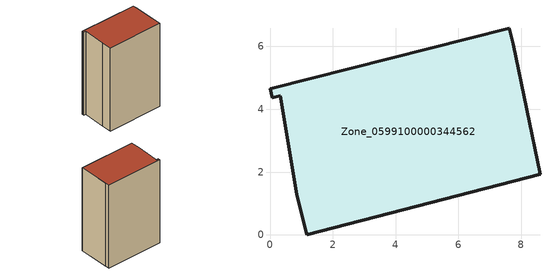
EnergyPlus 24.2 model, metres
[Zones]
Zone_0599100000344562
 floor ground (C_G): 7.75,6.06 8.6,1.92 1.17,0 0.85,1.29 0.33,4.43 0.07,4.36 0,4.66 7.62,6.58 z0
 wall outside (C_F): 7.62,6.58 0,4.66 0.07,4.36 0.33,4.43 0.85,1.29 1.17,0 8.6,1.92 7.75,6.06 7.62,6.58 z0:11.29
 roof outside (C_R): 8.6,1.92 7.75,6.06 7.62,6.58 0,4.66 0.07,4.36 0.33,4.43 0.85,1.29 1.17,0 z11.29
[BUILDING]
Pand.0599100000344562: North Axis=0; Terrain=City; Loads Convergence Tolerance Value=0.04; Temperature Convergence Tolerance Value=0.4; Solar Distribution=FullExterior; Maximum Number of Warmup Days=25; Minimum Number of Warmup Days=1
[Site:Location]
Rotterdam.The.Hague.AP_ZH_NLD Design_Conditions: Latitude=51.96; Longitude=4.45; Time Zone=1; Elevation=-4.5
[SITE:GROUNDTEMPERATURE:BUILDINGSURFACE]
18, 18, 18, 18, 18, 18, 18, 18, 18, 18, 18, 18
[MATERIAL] Thermal Absorptance=0.9; Solar Absorptance=0.7; Visible Absorptance=0.7
Name | Roughness | Thickness | Conductivity | Density | Specific Heat
G.TI.1992-2005 | MediumSmooth | 0.15 | 0.06 | 540 | 1210
F.TI.1992-2005 | Rough | 0.3 | 0.12 | 1920 | 840
R.TI.1992-2005 | MediumRough | 0.2 | 0.08 | 1500 | 1000
[CONSTRUCTION]
C_G: G.TI.1992-2005
C_F: F.TI.1992-2005
C_R: R.TI.1992-2005
[ZONE]
Zone_0599100000344562: Type=1; Multiplier=1; Ceiling Height=Autocalculate; Volume=Autocalculate; Floor Area=autocalculate; Part of Total Floor Area=Yes
[ZONEINFILTRATION:DESIGNFLOWRATE]
Infil_Zone_0599100000344562: Zone or ZoneList or Space or SpaceList=Zone_0599100000344562; Schedule=AlwaysOn; Design Flow Rate Calculation Method=Flow/Area; Flow Rate per Floor Area=0.0015; Constant Term Coefficient=1; Temperature Term Coefficient=0; Velocity Term Coefficient=0; Velocity Squared Term Coefficient=0
[HVACTEMPLATE:ZONE:IDEALLOADSAIRSYSTEM]
Zone_0599100000344562: Maximum Heating Supply Air Temperature=50; Minimum Cooling Supply Air Temperature=13; Maximum Heating Supply Air Humidity Ratio=0.0156; Minimum Cooling Supply Air Humidity Ratio=0.0077; Heating Limit=NoLimit; Cooling Limit=NoLimit; Dehumidification Control Type=ConstantSensibleHeatRatio; Cooling Sensible Heat Ratio=0.7; Dehumidification Setpoint=60; Humidification Control Type=None; Humidification Setpoint=30; Outdoor Air Method=None; Outdoor Air Flow Rate per Person=0.00944; Outdoor Air Flow Rate per Zone Floor Area=0; Outdoor Air Flow Rate per Zone=0; Demand Controlled Ventilation Type=None; Outdoor Air Economizer Type=NoEconomizer; Heat Recovery Type=None; Sensible Heat Recovery Effectiveness=0.7; Latent Heat Recovery Effectiveness=0.65
[ZONECONTROL:THERMOSTAT]
ThermostatControl_Zone_0599100000344562: Zone or ZoneList=Zone_0599100000344562; Control Type Schedule=DualSetpointControlType; Control 1=Thermostat_Zone_0599100000344562; Temperature Difference Between Cutout And Setpoint=0
[THERMOSTATSETPOINT:DUALSETPOINT]
Thermostat_Zone_0599100000344562: Heating Setpoint Temperature Schedule=HeatingSetpoint_Zone_0599100000344562; Cooling Setpoint Temperature Schedule=CoolingSetpoint_Zone_0599100000344562
[SCHEDULE:COMPACT]
HeatingSetpoint_Zone_0599100000344562: Through: 12/31, For: AllDays, Until: 24:00, 21
CoolingSetpoint_Zone_0599100000344562: Through: 12/31, For: AllDays, Until: 24:00, 24
DualSetpointControlType: Through: 12/31, For: AllDays, Until: 24:00, 4
AlwaysOn: Through: 12/31, For: AllDays, Until: 24:00, 1
